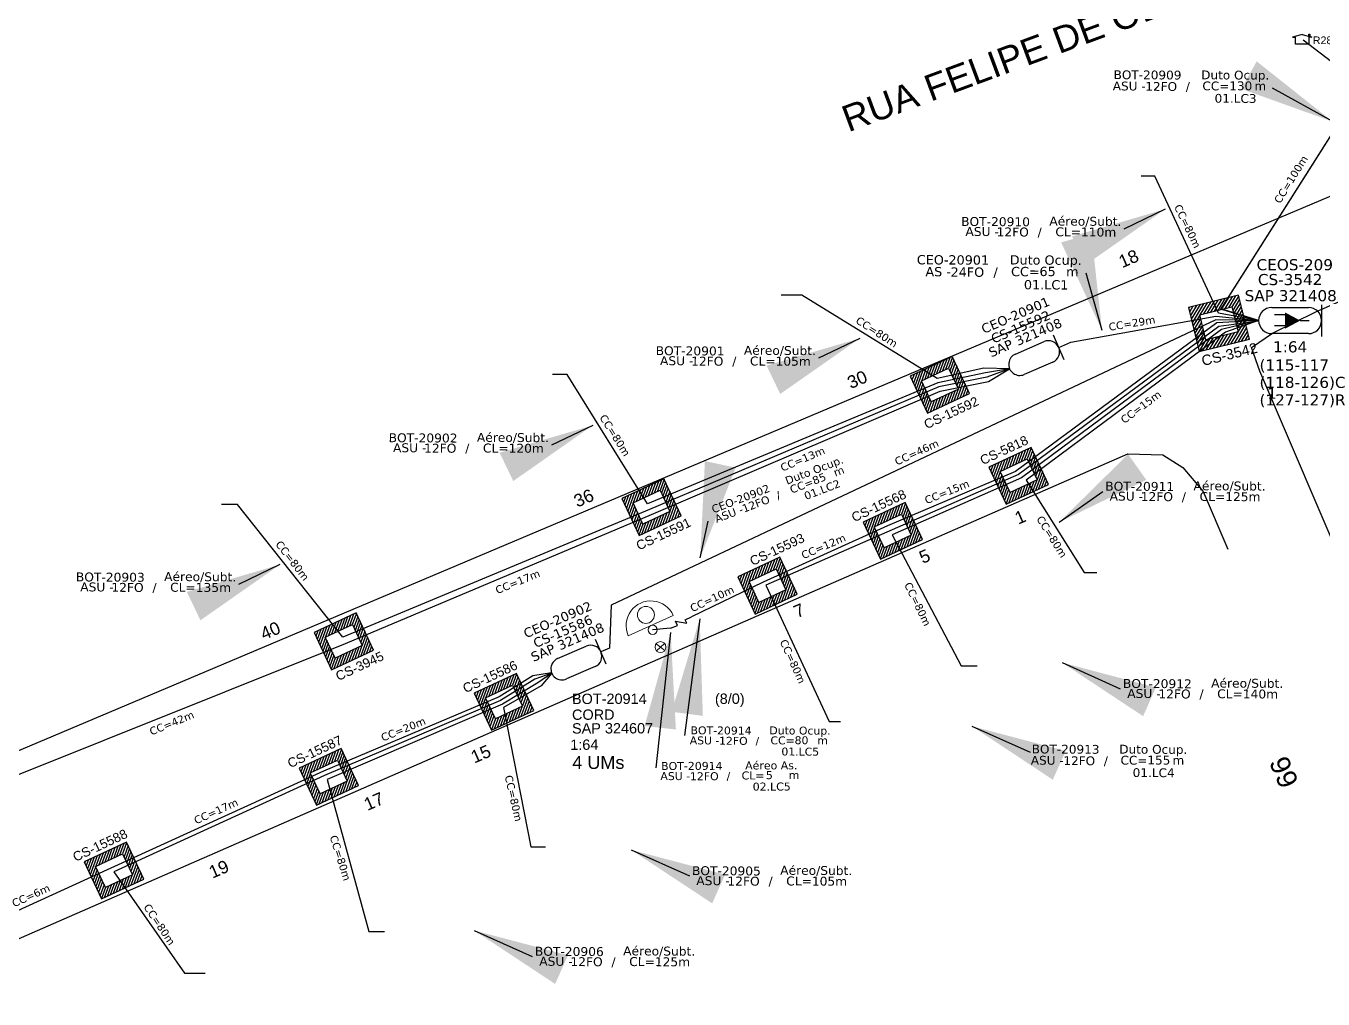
# Model space of a CAD drawing. Header units: metres. Extents: x -1286 to 434, y -500 to 94.
# Drawn here: x -953.7 to -615, y -360.1 to -105.9 of the extents above; entities that cross this region are included whole.
import ezdxf
from ezdxf.enums import TextEntityAlignment as Align

# ---------------------------------------------------------------- set-up
doc = ezdxf.new("R2010")
doc.units = ezdxf.units.M
doc.linetypes.add('PHANTOM2', pattern=[1.25, 0.625, -0.125, 0.125, -0.125, 0.125, -0.125])
for name, color, linetype in [('10.1-Caixas Subterrâneas', 5, 'Continuous'), ('20.4-CEOS', 1, 'Continuous'), ('20.5-CEO', 1, 'Continuous'), ('CAP a instalar', 1, 'Continuous'), ('label_cabos', 7, 'Continuous'), ('Legenda', 1, 'Continuous'), ('MUB', 252, 'Continuous'), ('Segmento de Logradouro Texto', 12, 'Continuous'), ('surveys', 7, 'Continuous'), ('surveys legendas', 7, 'Continuous')]:
    doc.layers.add(name, color=color, linetype=linetype)
for name, color, linetype, lineweight in [('10.4-Postes', 1, 'Continuous', 0), ("20.0-LEGENDA DOS CDO'S", 1, 'Continuous', 0), ('20.2-CDO_POSTE', 1, 'Continuous', 5)]:
    doc.layers.add(name, color=color, linetype=linetype, lineweight=lineweight)
doc.layers.add('Comprimeto de lance', color=7, linetype='Continuous', true_color=0xf7f7f7)
doc.layers.add('DROP DE CLIENTE', color=140, linetype='Continuous', plot=False)
doc.layers.add('EXTRA', color=50, linetype='Continuous', plot=False)
doc.styles.add('ARIAL', font='arial.ttf')
doc.styles.add('DIGICADE', font='arial.ttf')
doc.styles.add('siredit', font='verdana.ttf')
doc.linetypes.add('FENCELINE1', pattern='A,0.25,-0.1,[133,ltypeshp.shx,S=0.1,R=0,X=-0.1,Y=0],-0.1,1', length=1.45)
doc.dimstyles.new('CC', dxfattribs={"dimtxt": 0.8, "dimasz": 2, "dimexe": 0.18, "dimexo": 0.0625, "dimgap": 0.09, "dimtad": 0, "dimdec": 0, "dimrnd": 1, "dimzin": 0, "dimdsep": 46, "dimtxsty": 'siredit', "dimblk": 'NONE', "dimcen": 0, "dimse1": 1, "dimse2": 1, "dimsd1": 1, "dimsd2": 1, "dimclrt": 7, "dimadec": 0, "dimazin": 0, "dimtfac": 1, "dimtdec": 0, "dimtofl": 0, "dimtmove": 0, "dimatfit": 3, "dimfxl": 0, "dimtolj": 1, "dimtzin": 0, "dimarcsym": 0})

# ---------------------------------------------------------------- blocks, each defined once
blk = doc.blocks.new('*U43')
at = {"layer": '20.4-CEOS', "color": 7, "style": 'siredit'}
for tag, p in [('FIBRAS_SPLITTER', (0, 0)), ('FIBRAS_TOP_C', (0, -4.13)), ('RESERVA_FINAIS', (0, -5.46))]:
    blk.add_attdef(tag, p, '', height=1.01, dxfattribs=at)
for tag, p, flags in [('ID_ATIVIDADE', (0, -6.77), 3), ('FATOR', (0, -8.09), 1), ('QTDE', (0, -9.4), 1), ('FID', (0, -10.71), 1)]:
    blk.add_attdef(tag, p, '', height=1.01, dxfattribs=dict(at, flags=flags))
blk = doc.blocks.new('*X8')
at = {"color": 0, "linetype": 'Continuous'}
for p, q in [((-1.25, 0.34099), (-0.49099, 1.1)), ((-1.25, 0.517767), (-0.667767, 1.1)), ((-1.25, 0.694544), (-0.844544, 1.1)), ((-1.25, 0.87132), (-1.02132, 1.1)), ((-1.25, 1.048097), (-1.198097, 1.1)), ((-0.789214, 0.625), (-0.314214, 1.1)), ((-0.612437, 0.625), (-0.137437, 1.1)), ((-0.43566, 0.625), (0.03934, 1.1)), ((-0.258883, 0.625), (0.216117, 1.1)), ((-0.082107, 0.625), (0.392893, 1.1)), ((0.09467, 0.625), (0.56967, 1.1)), ((0.271447, 0.625), (0.746447, 1.1)), ((0.448223, 0.625), (0.923223, 1.1)), ((0.625, 0.625), (1.1, 1.1)), ((0.801777, 0.625), (1.25, 1.073223)), ((0.8035, 0.449947), (1.25, 0.896447)), ((0.8035, 0.27317), (1.25, 0.71967)), ((-1.25, 0.164214), (-0.8035, 0.610714)), ((-1.25, -0.012563), (-0.8035, 0.433937)), ((-1.25, -0.18934), (-0.8035, 0.25716)), ((-1.25, -0.366117), (-0.8035, 0.080383)), ((0.8035, 0.096393), (1.25, 0.542893)), ((0.8035, -0.080383), (1.25, 0.366117)), ((0.8035, -0.25716), (1.25, 0.18934)), ((0.8035, -0.433937), (1.25, 0.012563)), ((-1.25, -0.542893), (-0.8035, -0.096393)), ((-1.25, -0.71967), (-0.8035, -0.27317)), ((-1.25, -0.896447), (-0.8035, -0.449947)), ((-1.25, -1.073223), (-0.801777, -0.625)), ((-1.1, -1.1), (-0.625, -0.625)), ((-0.923223, -1.1), (-0.448223, -0.625)), ((-0.746447, -1.1), (-0.271447, -0.625)), ((-0.56967, -1.1), (-0.09467, -0.625)), ((-0.392893, -1.1), (0.082107, -0.625)), ((-0.216117, -1.1), (0.258883, -0.625)), ((-0.03934, -1.1), (0.43566, -0.625)), ((0.137437, -1.1), (0.612437, -0.625)), ((0.314214, -1.1), (0.789214, -0.625)), ((0.49099, -1.1), (1.25, -0.34099)), ((0.667767, -1.1), (1.25, -0.517767)), ((0.8035, -0.610714), (1.25, -0.164214)), ((0.844544, -1.1), (1.25, -0.694544)), ((1.02132, -1.1), (1.25, -0.87132)), ((1.198097, -1.1), (1.25, -1.048097))]:
    blk.add_line(p, q, dxfattribs=at)
blk = doc.blocks.new('MANHOLE_MQ')
at = {"color": 0, "linetype": 'Continuous'}
for p, q in [((0.00000623, 0.00000569), (-0.00000627, 0.00000569)), ((-0.00000627, 0.00000569), (-0.00000627, -0.00000531)), ((-0.00000404, 0.00000331), (0.00000399, 0.00000331)), ((-0.00000404, -0.00000294), (-0.00000404, 0.00000331)), ((0.00000399, 0.00000331), (0.00000399, -0.00000294)), ((0.00000623, -0.00000531), (0.00000623, 0.00000569)), ((0.00000399, -0.00000294), (-0.00000404, -0.00000294)), ((0.00000399, -0.00000294), (0.00000399, -0.00000294)), ((-0.00000627, -0.00000531), (0.00000623, -0.00000531))]:
    blk.add_line(p, q, dxfattribs=at)
at = {"color": 0, "linetype": 'Continuous', "xscale": 5e-06, "yscale": 5e-06, "zscale": 1e-05}
blk.add_blockref('*X8', (-0.00000002, 0.00000019), dxfattribs=at)
blk = doc.blocks.new('POLE_POLE')
at = {"layer": '10.4-Postes', "color": 1, "linetype": 'PHANTOM2'}
for points in [[(-0.0000079, 0.0000038), (0.0000075, -0.0000086)], [(0.000007, 0.0000043), (-0.0000074, -0.0000091)]]:
    blk.add_lwpolyline(points, dxfattribs=at)
at = {"layer": '10.4-Postes', "color": 1}
blk.add_circle((-0.0000002, -0.0000024), 0.00000987, dxfattribs=at)
blk = doc.blocks.new('*U38')
at = {"color": 0}
blk.add_line((2.14, -0.58), (-2.1, -0.68), dxfattribs=at)
for centre, radius in [((0, 0.38), 0.733), ((0.03, -1.03), 0.393)]:
    blk.add_circle(centre, radius, dxfattribs=at)
blk.add_arc((0.02, -0.63), 2.12, 1.3782, 181.3782, dxfattribs=at)
blk = doc.blocks.new('Inst CDOE-8 CAIXA DIST OPT CDOE 48F_8D C_SPL OPTAP')
at = {"layer": "20.0-LEGENDA DOS CDO'S", "color": 0}
for tag, p, style, flags in [('ID_ATIVIDADE', (0.12, 6.47), 'ARIAL', 3), ('FATOR', (7.92, 6.47), 'ARIAL', 1), ('QTDE', (0.23, -0.97), 'DIGICADE', 3)]:
    blk.add_attdef(tag, p, '', height=0.8, rotation=0.118, dxfattribs=dict(at, style=style, flags=flags))
at = {"layer": "20.0-LEGENDA DOS CDO'S", "color": 0, "style": 'ARIAL'}
for tag, p, height in [('FID', (0.12, 5.25), 0.8), ('FIBRAS_UTILIZADAS', (2.38, 5.26), 0.8), ('CORDOALHA', (0.12, 4.02), 0.8), ('SAP', (0.12, 2.96), 0.8), ('1:XX', (-0.01, 1.7), 0.8), ('UMS', (0.14, 0.22), 1)]:
    blk.add_attdef(tag, p, '', height=height, rotation=0.118, dxfattribs=at)
blk = doc.blocks.new('LEGENDA DOS CABOS')
at = {"layer": 'EXTRA', "color": 0, "style": 'siredit'}
for tag, p in [('ID', (4.6, 0.97)), ('XX', (9.03, 0.97))]:
    blk.add_attdef(tag, text='', height=0.48, rotation=359.69, dxfattribs=at).set_placement(p, align=Align.MIDDLE_CENTER)
at = {"layer": 'Legenda', "color": 0, "style": 'siredit'}
for tag, p in [('TIPO_CABO', (1.31, 0)), ('CABO', (4.69, -0.05)), ('/', (6.81, -0.05)), ('METROS', (10.03, -0.05))]:
    blk.add_attdef(tag, text='', height=0.8, rotation=359.69, dxfattribs=at).set_placement(p, align=Align.MIDDLE_CENTER)
blk = doc.blocks.new('_None')
blk = doc.blocks.new('Inst CB DT OCUP CFOA-SM-ASU-120-S-12')
at = {"layer": 'label_cabos', "color": 0, "style": 'siredit'}
for tag, flags, p in [('ID_ATIVIDADE', 3, (1.31, 2.67)), ('FATOR', 1, (11.56, 2.55))]:
    blk.add_attdef(tag, text='', height=1, rotation=359.69, dxfattribs=dict(at, flags=flags)).set_placement(p, align=Align.MIDDLE_CENTER)
for tag, p in [('DESTINO_CABO', (3.13, 1.26)), ('TIPO_CABO', (13.11, 1.24)), ('TIPO_CABO', (1.26, 0)), ('CABO', (4.69, -0.05)), ('/', (7.71, -0.05)), ('LANCE', (10.91, 0)), ('UND', (15.96, 0)), ('FID', (13.15, -1.41))]:
    blk.add_attdef(tag, text='', height=1, rotation=359.69, dxfattribs=at).set_placement(p, align=Align.MIDDLE_CENTER)
blk.add_attdef('QTDE', (12.43, -0.47), '', height=1, rotation=359.69, dxfattribs=at)
blk = doc.blocks.new('Inst CB DT OCUP CFOA-SM-AS-80-TS-24')
at = {"layer": 'label_cabos', "color": 0, "style": 'siredit'}
for tag, flags, p in [('ID_ATIVIDADE', 3, (1.31, 2.67)), ('FATOR', 1, (11.56, 2.55))]:
    blk.add_attdef(tag, text='', height=1, rotation=359.69, dxfattribs=dict(at, flags=flags)).set_placement(p, align=Align.MIDDLE_CENTER)
for tag, p in [('DESTINO_CABO', (3.13, 1.26)), ('TIPO_CABO', (13.11, 1.24)), ('TIPO_CABO', (1.76, 0)), ('CABO', (4.69, -0.05)), ('/', (7.71, -0.05)), ('LANCE', (10.91, 0)), ('UND', (15.96, 0)), ('FID', (13.15, -1.41))]:
    blk.add_attdef(tag, text='', height=1, rotation=359.69, dxfattribs=at).set_placement(p, align=Align.MIDDLE_CENTER)
blk.add_attdef('QTDE', (12.43, -0.47), '', height=1, rotation=359.69, dxfattribs=at)
blk = doc.blocks.new('Inst CB AS CFOA-SM-ASU-120-S-12')
at = {"layer": 'label_cabos', "color": 0, "style": 'siredit'}
for tag, flags, p in [('ID_ATIVIDADE', 3, (1.31, 2.67)), ('FATOR', 1, (11.56, 2.55))]:
    blk.add_attdef(tag, text='', height=1, rotation=359.69, dxfattribs=dict(at, flags=flags)).set_placement(p, align=Align.MIDDLE_CENTER)
for tag, p in [('DESTINO_CABO', (3.13, 1.26)), ('TIPO_CABO', (13.11, 1.24)), ('TIPO_CABO', (1.26, 0)), ('CABO', (4.69, -0.05)), ('/', (7.71, -0.05)), ('LANCE', (10.81, 0)), ('UND', (15.96, 0)), ('FID', (13.15, -1.41))]:
    blk.add_attdef(tag, text='', height=1, rotation=359.69, dxfattribs=at).set_placement(p, align=Align.MIDDLE_CENTER)
blk.add_attdef('QTDE', (12.43, -0.47), '', height=1, rotation=359.69, dxfattribs=at)

msp = doc.modelspace()

# ---------------------------------------------------------------- linework, layer by layer
at = {"layer": '20.4-CEOS', "color": 5}
for p, q in [((-628.37, -179.44), (-618.78, -179.44)), ((-618.78, -186.28), (-628.37, -186.28))]:
    msp.add_line(p, q, dxfattribs=at)
for points in [[(-615.36, -178.74), (-615.36, -186.98)], [(-624.71, -181.37), (-627.62, -181.37)], [(-620.93, -182.86), (-618.62, -182.86)], [(-624.71, -184.22), (-627.62, -184.22)]]:
    msp.add_lwpolyline(points, dxfattribs=at)
msp.add_lwpolyline([(-620.93, -182.86, 0, 4.22, 0), (-624.88, -182.86, 4.22, 4.22, 0)], format="xyseb", dxfattribs=at)
for centre, start, end in [((-628.37, -182.86), 90, 270), ((-618.78, -182.86), 270, 90)]:
    msp.add_arc(centre, 3.42, start, end, dxfattribs=at)
at = {"layer": '20.5-CEO', "color": 7}
for p, q in [((-695.31, -191.61), (-687.82, -188.37)), ((-685.51, -193.71), (-693, -196.95)), ((-814.83, -271.13), (-807.35, -267.89)), ((-805.04, -273.23), (-812.53, -276.47))]:
    msp.add_line(p, q, dxfattribs=at)
for points in [[(-682.61, -193.11), (-685.39, -186.67)], [(-802.13, -272.62), (-804.92, -266.19)]]:
    msp.add_lwpolyline(points, dxfattribs=at)
for centre, start, end in [((-686.67, -191.04), 293.3994, 113.3994), ((-694.15, -194.28), 113.3994, 293.3994), ((-806.2, -270.56), 293.3994, 113.3994), ((-813.68, -273.8), 113.3994, 293.3994)]:
    msp.add_arc(centre, 2.91, start, end, dxfattribs=at)
at = {"layer": 'CAP a instalar', "linetype": 'FENCELINE1', "ltscale": 5, "const_width": 0.4}
msp.add_lwpolyline([(-631.79, -182.86), (-641.64, -179.82), (-606.98, -125.12), (-603.35, -125.12)], dxfattribs=at)
at = {"layer": 'CAP a instalar', "color": 7, "linetype": 'FENCELINE1', "ltscale": 5}
for points in [[(-631.79, -182.86), (-642.31, -180.91), (-658.88, -145.18), (-662.44, -145.19)], [(-696.82, -195.44), (-703.52, -195.32), (-715.74, -197.97), (-751.1, -176.24), (-756.48, -176.24)], [(-631.79, -182.86), (-642.93, -182.63), (-800.89, -257.17), (-801.3, -268.44), (-803.53, -269.4)], [(-631.79, -182.86), (-642.68, -183.45), (-695.31, -222.28), (-728.68, -236.47), (-761.15, -251.17), (-779.86, -260.22)], [(-631.79, -182.86), (-641.51, -185.2), (-693.72, -223.97), (-727.51, -238.85), (-709.5, -273.03), (-705.27, -273.03)], [(-631.79, -182.86), (-640.47, -185.89), (-692.48, -224.5), (-677.37, -248.68), (-674.05, -248.68)], [(-684, -189.89), (-680.79, -188.5), (-643.01, -181.69), (-631.79, -182.86)], [(-631.78, -183.01), (-642.17, -184.42), (-694.54, -223.1), (-760.48, -251.99), (-743.96, -287.54), (-740.94, -287.54)], [(-999.64, -268.7), (-994.71, -268.7), (-964.79, -305.05), (-870.25, -267.19), (-790.31, -233.47), (-714.92, -201.28), (-702.34, -198.78), (-696.82, -195.44)], [(-696.82, -195.44), (-702.79, -197.6), (-715.32, -200.2), (-790.81, -232.17), (-870.93, -265.56), (-898.45, -230.87), (-902.6, -230.87)], [(-696.82, -195.44), (-703.11, -196.47), (-715.57, -199.09), (-791.4, -230.74), (-812.35, -196.91), (-816.17, -196.91)], [(-785.32, -263.2), (-783.55, -262.47), (-784.08, -261.35), (-781.07, -261.9), (-781.5, -261.03), (-779.86, -260.22)], [(-785.32, -263.2), (-790.02, -263.62)], [(-816.41, -274.89), (-821.27, -275.61), (-830.05, -281.16), (-875.98, -300.58), (-931.52, -325.89), (-972.17, -344.4), (-963.74, -375.73), (-958.87, -375.73)], [(-816.35, -274.95), (-820.78, -276.53), (-829.71, -282.13), (-875.69, -301.68), (-930.74, -326.87), (-912.23, -353.32), (-906.82, -353.32)], [(-816.35, -274.95), (-819.97, -277.43), (-829.24, -283.02), (-875.04, -302.71), (-864.1, -342.41), (-859.99, -342.41)], [(-816.35, -274.95), (-819.09, -278.27), (-828.99, -283.91), (-821.81, -320.27), (-817.96, -320.27)]]:
    msp.add_lwpolyline(points, dxfattribs=at)
at = {"layer": 'DROP DE CLIENTE'}
msp.add_lwpolyline([(-620.19, -109.56), (-599.77, -125.11)], dxfattribs=at)
at = {"layer": 'MUB', "color": 4}
for points in [[(-1003.53, -423.48), (-1043.35, -332.26), (-544.13, -121.25)], [(-554.96, -299.11), (-557.91, -304.53), (-560.83, -309.55), (-563.89, -311.82), (-567.39, -312.88), (-572.51, -312.81), (-575.81, -311.37), (-580.52, -309.89), (-584.5, -305.94), (-631.5, -196.11), (-633.7, -189.86), (-628.17, -186.18), (-616.86, -180.58), (-581.55, -165.09)], [(-966.59, -413.03), (-988.95, -362.65), (-986.79, -358.76), (-982.6, -356.12), (-665.97, -217.63), (-656.81, -217.92), (-651.58, -221.22), (-646.29, -227.53), (-639.88, -242.53)]]:
    msp.add_lwpolyline(points, dxfattribs=at)
at = {"layer": 'surveys'}
for p, q in [((-620.4, -108.13), (-622.92, -108.86)), ((-620.4, -108.13), (-617.89, -108.86)), ((-618.72, -108.02), (-618.45, -108.02)), ((-618.72, -108.61), (-618.72, -108.02)), ((-618.45, -108.02), (-618.45, -108.69)), ((-622.92, -108.86), (-622.13, -108.86)), ((-622.13, -110.66), (-622.13, -108.87)), ((-618.68, -110.66), (-622.13, -110.66)), ((-617.89, -108.86), (-618.68, -108.86)), ((-618.68, -108.86), (-618.68, -110.66))]:
    msp.add_line(p, q, dxfattribs=at)

# ---------------------------------------------------------------- block references
at = {"layer": '10.1-Caixas Subterrâneas', "color": 30}
for p, xscale, yscale, zscale, rotation in [((-642.25, -183.4), 1079123.825035966, 1079123.825035967, 1079123.825035967, 193.7472416184265), ((-715.11, -199.51), 971211.4425323695, 971211.4425323695, 971211.4425323695, 205.0462007797069), ((-694.55, -223.22), 971211.4425323695, 971211.4425323695, 971211.4425323695, 205.0462007797069), ((-790.41, -231.44), 971211.4425323695, 971211.4425323695, 971211.4425323695, 205.0462007797069), ((-727.42, -237.65), 971211.4425323695, 971211.4425323695, 971211.4425323695, 205.0462007797069), ((-760.12, -251.93), 971211.4425323695, 971211.4425323695, 971211.4425323695, 205.0462007797069), ((-870.77, -266.47), 971211.4425323695, 971211.4425323695, 971211.4425323695, 205.0462007797069), ((-828.93, -282.31), 971211.4425323695, 971211.4425323695, 971211.4425323695, 205.0462007797069), ((-874.68, -301.89), 971211.4425323695, 971211.4425323695, 971211.4425323695, 205.0462007797069), ((-930.75, -326.35), 971211.4425323695, 971211.4425323695, 971211.4425323695, 205.0462007797069)]:
    msp.add_blockref('MANHOLE_MQ', p, dxfattribs=dict(at, xscale=xscale, yscale=yscale, zscale=zscale, rotation=rotation))
at = {"layer": '10.4-Postes', "color": 1, "xscale": 145115.2181642328, "yscale": 145115.2181642328, "zscale": 145115.2181642328}
msp.add_blockref('POLE_POLE', (-787.94, -267.8), dxfattribs=at)
at = {"layer": "20.0-LEGENDA DOS CDO'S", "color": 7, "lineweight": 0}
ref = msp.add_blockref('Inst CDOE-8 CAIXA DIST OPT CDOE 48F_8D C_SPL OPTAP', (-811.49, -300.72), dxfattribs=dict(at, xscale=3.374502260916515, yscale=3.374502260916515, zscale=3.374502260916515))
ref.add_attrib('FID', 'BOT-20914', (-811.08, -283.01), dxfattribs={"color": 0, "height": 2.7, "rotation": 0.118, "style": 'ARIAL'})
ref.add_attrib('CORDOALHA', 'CORD', (-811.07, -287.14), dxfattribs={"color": 0, "height": 2.7, "rotation": 0.118, "style": 'ARIAL'})
ref.add_attrib('SAP', 'SAP 324607', (-811.07, -290.72), dxfattribs={"color": 0, "height": 2.7, "rotation": 0.118, "style": 'ARIAL'})
ref.add_attrib('1:XX', '1:64', (-811.53, -294.98), dxfattribs={"color": 0, "height": 2.7, "rotation": 0.118, "style": 'ARIAL'})
ref.add_attrib('UMS', '4 UMs', (-811.01, -299.98), dxfattribs={"color": 0, "height": 3.375, "rotation": 0.118, "style": 'ARIAL'})
ref.add_attrib('FIBRAS_UTILIZADAS', '(8/0)', dxfattribs={"color": 0, "height": 2.7, "rotation": 0.118, "style": 'ARIAL'}).set_placement((-766, -282.96), align=Align.RIGHT)
at = {"layer": '20.2-CDO_POSTE', "color": 7, "xscale": -3.037052034824863, "yscale": 3.037052034824864, "zscale": 3.037052034824864, "rotation": 25.5650196960795}
msp.add_blockref('*U38', (-791.28, -260.77), dxfattribs=at)
at = {"layer": '20.4-CEOS', "color": 0, "lineweight": 0}
ref = msp.add_blockref('*U43', (-631.57, -195.91), dxfattribs=dict(at, xscale=2.868326921779038, yscale=2.868326921779038, zscale=2.868326921779038))
ref.add_attrib('FIBRAS_SPLITTER', '(115-117)S"1:8"', (-631.57, -195.91), dxfattribs={"color": 7, "height": 2.8961, "style": 'siredit'})
ref.add_attrib('FIBRAS_TOP_C', '(118-126)C', (-631.57, -200.45), dxfattribs={"color": 7, "height": 2.896, "style": 'siredit'})
ref.add_attrib('RESERVA_FINAIS', '(127-127)R', (-631.57, -205.03), dxfattribs={"color": 7, "height": 2.896, "style": 'siredit'})
at = {"layer": 'label_cabos', "color": 0, "lineweight": 0}
ref = msp.add_blockref('Inst CB DT OCUP CFOA-SM-ASU-120-S-12', (-667.99, -121.6), dxfattribs=dict(at, xscale=2.29466153742323, yscale=2.29466153742323, zscale=2.29466153742323))
ref.add_attrib('DESTINO_CABO', 'BOT-20909', dxfattribs={"color": 0, "height": 2.295, "rotation": 359.69, "style": 'siredit'}).set_placement((-660.81, -118.7), align=Align.MIDDLE_CENTER)
ref.add_attrib('CABO', '12FO', dxfattribs={"color": 0, "height": 2.295, "rotation": 359.69, "style": 'siredit'}).set_placement((-657.24, -121.72), align=Align.MIDDLE_CENTER)
ref.add_attrib('TIPO_CABO', 'Duto Ocup.', dxfattribs={"color": 0, "height": 2.295, "rotation": 359.69, "style": 'siredit'}).set_placement((-637.91, -118.74), align=Align.MIDDLE_CENTER)
ref.add_attrib('/', '/', dxfattribs={"color": 0, "height": 2.29, "rotation": 359.69, "style": 'siredit'}).set_placement((-650.29, -121.72), align=Align.MIDDLE_CENTER)
ref.add_attrib('TIPO_CABO', 'ASU - ', dxfattribs={"color": 0, "height": 2.295, "rotation": 359.69, "style": 'siredit'}).set_placement((-665.09, -121.61), align=Align.MIDDLE_CENTER)
ref.add_attrib('FID', '01.LC3', dxfattribs={"color": 0, "height": 2.295, "rotation": 359.69, "style": 'siredit'}).set_placement((-637.82, -124.84), align=Align.MIDDLE_CENTER)
ref.add_attrib('LANCE', 'CC=', dxfattribs={"color": 0, "height": 2.295, "rotation": 359.69, "style": 'siredit'}).set_placement((-642.96, -121.59), align=Align.MIDDLE_CENTER)
ref.add_attrib('QTDE', '130', (-639.47, -122.69), dxfattribs={"color": 0, "height": 2.295, "rotation": 359.69, "style": 'siredit'})
ref.add_attrib('UND', 'm', dxfattribs={"color": 0, "height": 2.29, "rotation": 359.69, "style": 'siredit'}).set_placement((-631.36, -121.59), align=Align.MIDDLE_CENTER)
ref = msp.add_blockref('LEGENDA DOS CABOS', (-710.37, -160.82), dxfattribs=dict(at, xscale=2.329798542215023, yscale=2.329798542215023, zscale=2.329798542215023))
ref.add_attrib('ID', 'BOT-20910', dxfattribs={"color": 0, "height": 2.33, "rotation": 359.69, "style": 'siredit'}).set_placement((-700.49, -157.02), align=Align.MIDDLE_CENTER)
ref.add_attrib('CABO', '12FO', dxfattribs={"color": 0, "height": 2.33, "rotation": 359.69, "style": 'siredit'}).set_placement((-696.01, -159.72), align=Align.MIDDLE_CENTER)
ref.add_attrib('METROS', 'CL=110m', dxfattribs={"color": 0, "height": 2.33, "rotation": 359.69, "style": 'siredit'}).set_placement((-676.92, -159.72), align=Align.MIDDLE_CENTER)
ref.add_attrib('XX', 'Aéreo/Subt.', dxfattribs={"color": 0, "height": 2.3298, "rotation": 359.69, "style": 'siredit'}).set_placement((-677.04, -156.92), align=Align.MIDDLE_CENTER)
ref.add_attrib('/', '/', dxfattribs={"color": 0, "height": 2.33, "rotation": 359.69, "style": 'siredit'}).set_placement((-688.96, -159.72), align=Align.MIDDLE_CENTER)
ref.add_attrib('TIPO_CABO', 'ASU -', dxfattribs={"color": 0, "height": 2.33, "rotation": 359.69, "style": 'siredit'}).set_placement((-703.99, -159.61), align=Align.MIDDLE_CENTER)
ref = msp.add_blockref('Inst CB DT OCUP CFOA-SM-AS-80-TS-24', (-719.22, -170.08), dxfattribs=dict(at, xscale=2.42964162785989, yscale=2.42964162785989, zscale=2.42964162785989))
ref.add_attrib('DESTINO_CABO', 'CEO-20901', dxfattribs={"color": 0, "height": 2.43, "rotation": 359.69, "style": 'siredit'}).set_placement((-711.61, -167.01), align=Align.MIDDLE_CENTER)
ref.add_attrib('CABO', '24FO', dxfattribs={"color": 0, "height": 2.43, "rotation": 359.69, "style": 'siredit'}).set_placement((-707.84, -170.2), align=Align.MIDDLE_CENTER)
ref.add_attrib('TIPO_CABO', 'Duto Ocup.', dxfattribs={"color": 0, "height": 2.43, "rotation": 359.69, "style": 'siredit'}).set_placement((-687.37, -167.05), align=Align.MIDDLE_CENTER)
ref.add_attrib('/', '/', dxfattribs={"color": 0, "height": 2.43, "rotation": 359.69, "style": 'siredit'}).set_placement((-700.48, -170.2), align=Align.MIDDLE_CENTER)
ref.add_attrib('TIPO_CABO', 'AS - ', dxfattribs={"color": 0, "height": 2.43, "rotation": 359.69, "style": 'siredit'}).set_placement((-714.94, -170.09), align=Align.MIDDLE_CENTER)
ref.add_attrib('FID', '01.LC1', dxfattribs={"color": 0, "height": 2.43, "rotation": 359.69, "style": 'siredit'}).set_placement((-687.28, -173.51), align=Align.MIDDLE_CENTER)
ref.add_attrib('LANCE', 'CC=', dxfattribs={"color": 0, "height": 2.43, "rotation": 359.69, "style": 'siredit'}).set_placement((-692.72, -170.07), align=Align.MIDDLE_CENTER)
ref.add_attrib('QTDE', '65', (-689.02, -171.23), dxfattribs={"color": 0, "height": 2.43, "rotation": 359.69, "style": 'siredit'})
ref.add_attrib('UND', 'm', dxfattribs={"color": 0, "height": 2.43, "rotation": 359.69, "style": 'siredit'}).set_placement((-680.43, -170.07), align=Align.MIDDLE_CENTER)
ref = msp.add_blockref('LEGENDA DOS CABOS', (-790.12, -194.57), dxfattribs=dict(at, xscale=2.329798542215023, yscale=2.329798542215023, zscale=2.329798542215023))
ref.add_attrib('ID', 'BOT-20901', dxfattribs={"color": 0, "height": 2.33, "rotation": 359.69, "style": 'siredit'}).set_placement((-780.24, -190.77), align=Align.MIDDLE_CENTER)
ref.add_attrib('CABO', '12FO', dxfattribs={"color": 0, "height": 2.33, "rotation": 359.69, "style": 'siredit'}).set_placement((-775.76, -193.46), align=Align.MIDDLE_CENTER)
ref.add_attrib('METROS', 'CL=105m', dxfattribs={"color": 0, "height": 2.33, "rotation": 359.69, "style": 'siredit'}).set_placement((-756.67, -193.46), align=Align.MIDDLE_CENTER)
ref.add_attrib('XX', 'Aéreo/Subt.', dxfattribs={"color": 0, "height": 2.3298, "rotation": 359.69, "style": 'siredit'}).set_placement((-756.79, -190.67), align=Align.MIDDLE_CENTER)
ref.add_attrib('/', '/', dxfattribs={"color": 0, "height": 2.33, "rotation": 359.69, "style": 'siredit'}).set_placement((-768.7, -193.46), align=Align.MIDDLE_CENTER)
ref.add_attrib('TIPO_CABO', 'ASU -', dxfattribs={"color": 0, "height": 2.33, "rotation": 359.69, "style": 'siredit'}).set_placement((-783.74, -193.35), align=Align.MIDDLE_CENTER)
ref = msp.add_blockref('LEGENDA DOS CABOS', (-859.84, -217.29), dxfattribs=dict(at, xscale=2.329798542215023, yscale=2.329798542215023, zscale=2.329798542215023))
ref.add_attrib('ID', 'BOT-20902', dxfattribs={"color": 0, "height": 2.33, "rotation": 359.69, "style": 'siredit'}).set_placement((-849.96, -213.5), align=Align.MIDDLE_CENTER)
ref.add_attrib('CABO', '12FO', dxfattribs={"color": 0, "height": 2.33, "rotation": 359.69, "style": 'siredit'}).set_placement((-845.48, -216.19), align=Align.MIDDLE_CENTER)
ref.add_attrib('METROS', 'CL=120m', dxfattribs={"color": 0, "height": 2.33, "rotation": 359.69, "style": 'siredit'}).set_placement((-826.38, -216.19), align=Align.MIDDLE_CENTER)
ref.add_attrib('XX', 'Aéreo/Subt.', dxfattribs={"color": 0, "height": 2.3298, "rotation": 359.69, "style": 'siredit'}).set_placement((-826.5, -213.4), align=Align.MIDDLE_CENTER)
ref.add_attrib('/', '/', dxfattribs={"color": 0, "height": 2.33, "rotation": 359.69, "style": 'siredit'}).set_placement((-838.42, -216.19), align=Align.MIDDLE_CENTER)
ref.add_attrib('TIPO_CABO', 'ASU -', dxfattribs={"color": 0, "height": 2.33, "rotation": 359.69, "style": 'siredit'}).set_placement((-853.45, -216.08), align=Align.MIDDLE_CENTER)
ref = msp.add_blockref('Inst CB DT OCUP CFOA-SM-ASU-120-S-12', (-772.12, -234.17), dxfattribs=dict(at, xscale=2.065195383680907, yscale=2.065195383680907, zscale=2.065195383680907, rotation=21.32946151527813))
ref.add_attrib('DESTINO_CABO', 'CEO-20902', dxfattribs={"color": 0, "height": 2.065, "rotation": 21.0195, "style": 'siredit'}).set_placement((-767.05, -229.39), align=Align.MIDDLE_CENTER)
ref.add_attrib('CABO', '12FO', dxfattribs={"color": 0, "height": 2.065, "rotation": 21.0195, "style": 'siredit'}).set_placement((-763.07, -230.75), align=Align.MIDDLE_CENTER)
ref.add_attrib('TIPO_CABO', 'Duto Ocup.', dxfattribs={"color": 0, "height": 2.065, "rotation": 21.0195, "style": 'siredit'}).set_placement((-747.84, -221.93), align=Align.MIDDLE_CENTER)
ref.add_attrib('/', '/', dxfattribs={"color": 0, "height": 2.07, "rotation": 21.0195, "style": 'siredit'}).set_placement((-757.24, -228.48), align=Align.MIDDLE_CENTER)
ref.add_attrib('TIPO_CABO', 'ASU - ', dxfattribs={"color": 0, "height": 2.065, "rotation": 21.0195, "style": 'siredit'}).set_placement((-769.69, -233.23), align=Align.MIDDLE_CENTER)
ref.add_attrib('FID', '01.LC2', dxfattribs={"color": 0, "height": 2.065, "rotation": 21.0195, "style": 'siredit'}).set_placement((-745.77, -227.02), align=Align.MIDDLE_CENTER)
ref.add_attrib('LANCE', 'CC=', dxfattribs={"color": 0, "height": 2.065, "rotation": 21.0195, "style": 'siredit'}).set_placement((-751.14, -225.98), align=Align.MIDDLE_CENTER)
ref.add_attrib('QTDE', '85', (-747.86, -225.75), dxfattribs={"color": 0, "height": 2.065, "rotation": 21.0195, "style": 'siredit'})
ref.add_attrib('UND', 'm', dxfattribs={"color": 0, "height": 2.07, "rotation": 21.0195, "style": 'siredit'}).set_placement((-741.41, -222.18), align=Align.MIDDLE_CENTER)
ref = msp.add_blockref('LEGENDA DOS CABOS', (-672.73, -229.95), dxfattribs=dict(at, xscale=2.329798542215023, yscale=2.329798542215023, zscale=2.329798542215023))
ref.add_attrib('ID', 'BOT-20911', dxfattribs={"color": 0, "height": 2.33, "rotation": 359.69, "style": 'siredit'}).set_placement((-662.85, -226.15), align=Align.MIDDLE_CENTER)
ref.add_attrib('CABO', '12FO', dxfattribs={"color": 0, "height": 2.33, "rotation": 359.69, "style": 'siredit'}).set_placement((-658.37, -228.84), align=Align.MIDDLE_CENTER)
ref.add_attrib('METROS', 'CL=125m', dxfattribs={"color": 0, "height": 2.33, "rotation": 359.69, "style": 'siredit'}).set_placement((-639.27, -228.84), align=Align.MIDDLE_CENTER)
ref.add_attrib('XX', 'Aéreo/Subt.', dxfattribs={"color": 0, "height": 2.3298, "rotation": 359.69, "style": 'siredit'}).set_placement((-639.39, -226.05), align=Align.MIDDLE_CENTER)
ref.add_attrib('/', '/', dxfattribs={"color": 0, "height": 2.33, "rotation": 359.69, "style": 'siredit'}).set_placement((-651.31, -228.84), align=Align.MIDDLE_CENTER)
ref.add_attrib('TIPO_CABO', 'ASU -', dxfattribs={"color": 0, "height": 2.33, "rotation": 359.69, "style": 'siredit'}).set_placement((-666.34, -228.73), align=Align.MIDDLE_CENTER)
ref = msp.add_blockref('LEGENDA DOS CABOS', (-941.5, -253.66), dxfattribs=dict(at, xscale=2.329798542215023, yscale=2.329798542215023, zscale=2.329798542215023))
ref.add_attrib('ID', 'BOT-20903', dxfattribs={"color": 0, "height": 2.33, "rotation": 359.69, "style": 'siredit'}).set_placement((-931.62, -249.86), align=Align.MIDDLE_CENTER)
ref.add_attrib('CABO', '12FO', dxfattribs={"color": 0, "height": 2.33, "rotation": 359.69, "style": 'siredit'}).set_placement((-927.14, -252.55), align=Align.MIDDLE_CENTER)
ref.add_attrib('METROS', 'CL=135m', dxfattribs={"color": 0, "height": 2.33, "rotation": 359.69, "style": 'siredit'}).set_placement((-908.05, -252.55), align=Align.MIDDLE_CENTER)
ref.add_attrib('XX', 'Aéreo/Subt.', dxfattribs={"color": 0, "height": 2.3298, "rotation": 359.69, "style": 'siredit'}).set_placement((-908.16, -249.76), align=Align.MIDDLE_CENTER)
ref.add_attrib('/', '/', dxfattribs={"color": 0, "height": 2.33, "rotation": 359.69, "style": 'siredit'}).set_placement((-920.08, -252.55), align=Align.MIDDLE_CENTER)
ref.add_attrib('TIPO_CABO', 'ASU -', dxfattribs={"color": 0, "height": 2.33, "rotation": 359.69, "style": 'siredit'}).set_placement((-935.11, -252.44), align=Align.MIDDLE_CENTER)
ref = msp.add_blockref('LEGENDA DOS CABOS', (-668.12, -281.47), dxfattribs=dict(at, xscale=2.329798542215023, yscale=2.329798542215023, zscale=2.329798542215023))
ref.add_attrib('ID', 'BOT-20912', dxfattribs={"color": 0, "height": 2.33, "rotation": 359.69, "style": 'siredit'}).set_placement((-658.24, -277.68), align=Align.MIDDLE_CENTER)
ref.add_attrib('CABO', '12FO', dxfattribs={"color": 0, "height": 2.33, "rotation": 359.69, "style": 'siredit'}).set_placement((-653.76, -280.37), align=Align.MIDDLE_CENTER)
ref.add_attrib('METROS', 'CL=140m', dxfattribs={"color": 0, "height": 2.33, "rotation": 359.69, "style": 'siredit'}).set_placement((-634.67, -280.37), align=Align.MIDDLE_CENTER)
ref.add_attrib('XX', 'Aéreo/Subt.', dxfattribs={"color": 0, "height": 2.3298, "rotation": 359.69, "style": 'siredit'}).set_placement((-634.79, -277.58), align=Align.MIDDLE_CENTER)
ref.add_attrib('/', '/', dxfattribs={"color": 0, "height": 2.33, "rotation": 359.69, "style": 'siredit'}).set_placement((-646.71, -280.37), align=Align.MIDDLE_CENTER)
ref.add_attrib('TIPO_CABO', 'ASU -', dxfattribs={"color": 0, "height": 2.33, "rotation": 359.69, "style": 'siredit'}).set_placement((-661.74, -280.26), align=Align.MIDDLE_CENTER)
ref = msp.add_blockref('Inst CB DT OCUP CFOA-SM-ASU-120-S-12', (-778.62, -292.51), dxfattribs=dict(at, xscale=2.065195383680907, yscale=2.065195383680907, zscale=2.065195383680907))
ref.add_attrib('DESTINO_CABO', 'BOT-20914', dxfattribs={"color": 0, "height": 2.065, "rotation": 359.69, "style": 'siredit'}).set_placement((-772.16, -289.91), align=Align.MIDDLE_CENTER)
ref.add_attrib('CABO', '12FO', dxfattribs={"color": 0, "height": 2.065, "rotation": 359.69, "style": 'siredit'}).set_placement((-768.95, -292.62), align=Align.MIDDLE_CENTER)
ref.add_attrib('TIPO_CABO', 'Duto Ocup.', dxfattribs={"color": 0, "height": 2.065, "rotation": 359.69, "style": 'siredit'}).set_placement((-751.55, -289.94), align=Align.MIDDLE_CENTER)
ref.add_attrib('/', '/', dxfattribs={"color": 0, "height": 2.07, "rotation": 359.69, "style": 'siredit'}).set_placement((-762.69, -292.62), align=Align.MIDDLE_CENTER)
ref.add_attrib('TIPO_CABO', 'ASU - ', dxfattribs={"color": 0, "height": 2.065, "rotation": 359.69, "style": 'siredit'}).set_placement((-776.02, -292.52), align=Align.MIDDLE_CENTER)
ref.add_attrib('FID', '01.LC5', dxfattribs={"color": 0, "height": 2.065, "rotation": 359.69, "style": 'siredit'}).set_placement((-751.47, -295.43), align=Align.MIDDLE_CENTER)
ref.add_attrib('LANCE', 'CC=', dxfattribs={"color": 0, "height": 2.065, "rotation": 359.69, "style": 'siredit'}).set_placement((-756.09, -292.51), align=Align.MIDDLE_CENTER)
ref.add_attrib('QTDE', '80', (-752.96, -293.49), dxfattribs={"color": 0, "height": 2.065, "rotation": 359.69, "style": 'siredit'})
ref.add_attrib('UND', 'm', dxfattribs={"color": 0, "height": 2.07, "rotation": 359.69, "style": 'siredit'}).set_placement((-745.65, -292.51), align=Align.MIDDLE_CENTER)
ref = msp.add_blockref('Inst CB DT OCUP CFOA-SM-ASU-120-S-12', (-689.38, -297.7), dxfattribs=dict(at, xscale=2.29466153742323, yscale=2.29466153742323, zscale=2.29466153742323))
ref.add_attrib('DESTINO_CABO', 'BOT-20913', dxfattribs={"color": 0, "height": 2.295, "rotation": 359.69, "style": 'siredit'}).set_placement((-682.2, -294.8), align=Align.MIDDLE_CENTER)
ref.add_attrib('CABO', '12FO', dxfattribs={"color": 0, "height": 2.295, "rotation": 359.69, "style": 'siredit'}).set_placement((-678.63, -297.82), align=Align.MIDDLE_CENTER)
ref.add_attrib('TIPO_CABO', 'Duto Ocup.', dxfattribs={"color": 0, "height": 2.295, "rotation": 359.69, "style": 'siredit'}).set_placement((-659.3, -294.84), align=Align.MIDDLE_CENTER)
ref.add_attrib('/', '/', dxfattribs={"color": 0, "height": 2.29, "rotation": 359.69, "style": 'siredit'}).set_placement((-671.68, -297.82), align=Align.MIDDLE_CENTER)
ref.add_attrib('TIPO_CABO', 'ASU - ', dxfattribs={"color": 0, "height": 2.295, "rotation": 359.69, "style": 'siredit'}).set_placement((-686.49, -297.71), align=Align.MIDDLE_CENTER)
ref.add_attrib('FID', '01.LC4', dxfattribs={"color": 0, "height": 2.295, "rotation": 359.69, "style": 'siredit'}).set_placement((-659.21, -300.94), align=Align.MIDDLE_CENTER)
ref.add_attrib('LANCE', 'CC=', dxfattribs={"color": 0, "height": 2.295, "rotation": 359.69, "style": 'siredit'}).set_placement((-664.35, -297.69), align=Align.MIDDLE_CENTER)
ref.add_attrib('QTDE', '155', (-660.86, -298.79), dxfattribs={"color": 0, "height": 2.295, "rotation": 359.69, "style": 'siredit'})
ref.add_attrib('UND', 'm', dxfattribs={"color": 0, "height": 2.29, "rotation": 359.69, "style": 'siredit'}).set_placement((-652.75, -297.69), align=Align.MIDDLE_CENTER)
at = {"layer": 'label_cabos'}
ref = msp.add_blockref('Inst CB AS CFOA-SM-ASU-120-S-12', (-786.28, -301.85), dxfattribs=dict(at, xscale=2.078693392724572, yscale=2.078693392724572, zscale=2.078693392724572, rotation=0.4634636605450996))
ref.add_attrib('DESTINO_CABO', 'BOT-20914', dxfattribs={"color": 0, "height": 2.079, "rotation": 0.1535, "style": 'siredit'}).set_placement((-779.79, -299.17), align=Align.MIDDLE_CENTER)
ref.add_attrib('TIPO_CABO', 'Aéreo As.', dxfattribs={"color": 0, "height": 2.079, "rotation": 0.1535, "style": 'siredit'}).set_placement((-759.05, -299.04), align=Align.MIDDLE_CENTER)
ref.add_attrib('CABO', '12FO', dxfattribs={"color": 0, "height": 2.079, "rotation": 0.1535, "style": 'siredit'}).set_placement((-776.54, -301.87), align=Align.MIDDLE_CENTER)
ref.add_attrib('/', '/', dxfattribs={"color": 0, "height": 2.08, "rotation": 0.1535, "style": 'siredit'}).set_placement((-770.24, -301.82), align=Align.MIDDLE_CENTER)
ref.add_attrib('TIPO_CABO', 'ASU - ', dxfattribs={"color": 0, "height": 2.079, "rotation": 0.1535, "style": 'siredit'}).set_placement((-783.66, -301.83), align=Align.MIDDLE_CENTER)
ref.add_attrib('FID', '02.LC5', dxfattribs={"color": 0, "height": 2.079, "rotation": 0.1535, "style": 'siredit'}).set_placement((-758.93, -304.56), align=Align.MIDDLE_CENTER)
ref.add_attrib('LANCE', 'CL=', dxfattribs={"color": 0, "height": 2.079, "rotation": 0.1535, "style": 'siredit'}).set_placement((-763.81, -301.66), align=Align.MIDDLE_CENTER)
ref.add_attrib('QTDE', '5', (-760.44, -302.62), dxfattribs={"color": 0, "height": 2.08, "rotation": 0.1535, "style": 'siredit'})
ref.add_attrib('UND', 'm', dxfattribs={"color": 0, "height": 2.08, "rotation": 0.1535, "style": 'siredit'}).set_placement((-753.1, -301.57), align=Align.MIDDLE_CENTER)
at = {"layer": 'label_cabos', "color": 0, "lineweight": 0}
ref = msp.add_blockref('LEGENDA DOS CABOS', (-780.64, -330.37), dxfattribs=dict(at, xscale=2.329798542215023, yscale=2.329798542215023, zscale=2.329798542215023))
ref.add_attrib('ID', 'BOT-20905', dxfattribs={"color": 0, "height": 2.33, "rotation": 359.69, "style": 'siredit'}).set_placement((-770.76, -326.57), align=Align.MIDDLE_CENTER)
ref.add_attrib('CABO', '12FO', dxfattribs={"color": 0, "height": 2.33, "rotation": 359.69, "style": 'siredit'}).set_placement((-766.28, -329.26), align=Align.MIDDLE_CENTER)
ref.add_attrib('METROS', 'CL=105m', dxfattribs={"color": 0, "height": 2.33, "rotation": 359.69, "style": 'siredit'}).set_placement((-747.19, -329.26), align=Align.MIDDLE_CENTER)
ref.add_attrib('XX', 'Aéreo/Subt.', dxfattribs={"color": 0, "height": 2.3298, "rotation": 359.69, "style": 'siredit'}).set_placement((-747.31, -326.47), align=Align.MIDDLE_CENTER)
ref.add_attrib('/', '/', dxfattribs={"color": 0, "height": 2.33, "rotation": 359.69, "style": 'siredit'}).set_placement((-759.23, -329.26), align=Align.MIDDLE_CENTER)
ref.add_attrib('TIPO_CABO', 'ASU -', dxfattribs={"color": 0, "height": 2.33, "rotation": 359.69, "style": 'siredit'}).set_placement((-774.26, -329.15), align=Align.MIDDLE_CENTER)
ref = msp.add_blockref('LEGENDA DOS CABOS', (-821.64, -351.42), dxfattribs=dict(at, xscale=2.329798542215023, yscale=2.329798542215023, zscale=2.329798542215023))
ref.add_attrib('ID', 'BOT-20906', dxfattribs={"color": 0, "height": 2.33, "rotation": 359.69, "style": 'siredit'}).set_placement((-811.77, -347.62), align=Align.MIDDLE_CENTER)
ref.add_attrib('CABO', '12FO', dxfattribs={"color": 0, "height": 2.33, "rotation": 359.69, "style": 'siredit'}).set_placement((-807.28, -350.31), align=Align.MIDDLE_CENTER)
ref.add_attrib('METROS', 'CL=125m', dxfattribs={"color": 0, "height": 2.33, "rotation": 359.69, "style": 'siredit'}).set_placement((-788.19, -350.31), align=Align.MIDDLE_CENTER)
ref.add_attrib('XX', 'Aéreo/Subt.', dxfattribs={"color": 0, "height": 2.3298, "rotation": 359.69, "style": 'siredit'}).set_placement((-788.31, -347.52), align=Align.MIDDLE_CENTER)
ref.add_attrib('/', '/', dxfattribs={"color": 0, "height": 2.33, "rotation": 359.69, "style": 'siredit'}).set_placement((-800.23, -350.31), align=Align.MIDDLE_CENTER)
ref.add_attrib('TIPO_CABO', 'ASU -', dxfattribs={"color": 0, "height": 2.33, "rotation": 359.69, "style": 'siredit'}).set_placement((-815.26, -350.2), align=Align.MIDDLE_CENTER)

# ---------------------------------------------------------------- texts
at = {"layer": '10.1-Caixas Subterrâneas', "color": 30, "style": 'ARIAL'}
for s, height, rotation, p in [('CS-3542', 2.7, 13.7472, (-646.32, -194.74)), ('CS-15592', 2.43, 25.0462, (-718.47, -211.26)), ('CS-5818', 2.43, 25.0462, (-703.83, -220.63)), ('CS-15568', 2.43, 25.0462, (-737.39, -235.55)), ('CS-15591', 2.43, 25.0462, (-793.61, -242.93)), ('CS-15593', 2.43, 25.0462, (-763.94, -246.97)), ('CS-3945', 2.43, 25.0462, (-872.08, -277.02)), ('CS-15586', 2.43, 25.0462, (-838.89, -280.2)), ('CS-15587', 2.43, 25.0462, (-884.65, -299.79)), ('CS-15588', 2.43, 25.0462, (-940.71, -324.24))]:
    msp.add_text(s, height=height, rotation=rotation, dxfattribs=at).set_placement(p)
at = {"layer": '20.4-CEOS', "color": 7, "style": 'siredit'}
for s, p in [('CEOS-209', (-622.36, -166.82)), ('CS-3542', (-623.57, -170.7)), ('SAP 321408', (-623.42, -174.91)), ('1:64', (-623.57, -188.27))]:
    msp.add_text(s, height=2.896, dxfattribs=at).set_placement(p, align=Align.TOP_CENTER)
for s, p in [('CEO-20901', (-695.78, -180.32)), ('CEO-20902', (-815.31, -259.84))]:
    msp.add_text(s, height=2.453, rotation=23.3994, dxfattribs=at).set_placement(p, align=Align.TOP_CENTER)
msp.add_text('1', height=2.9, dxfattribs=at).set_placement((-629.6, -203.3))
at = {"layer": '20.5-CEO', "color": 7, "style": 'siredit'}
for s, p in [('SAP 321408', (-693.22, -186.18)), ('CS-15592', (-694.43, -183.37)), ('CS-15586', (-813.96, -262.89)), ('SAP 321408', (-812.74, -265.7))]:
    msp.add_text(s, height=2.463, rotation=23.3994, dxfattribs=at).set_placement(p, align=Align.TOP_CENTER)
at = {"layer": 'Comprimeto de lance', "ltscale": 0.5, "char_height": 2, "width": 23.997, "attachment_point": 5, "style": 'siredit'}
for s, insert, rotation in [('\\A1;CC=100m', (-623.35, -146), 58.2808), ('\\A1;CC=80m', (-650.37, -158.23), 295.8769), ('\\A1;CC=80m', (-731.51, -185.85), 327.0993), ('\\A1;CC=29m', (-664.87, -183.58), 9.4466), ('\\A1;CC=15m', (-662.54, -205.44), 36.5341), ('\\A1;CC=80m', (-799.88, -212.84), 302.2966), ('\\A1;CC=13m', (-750.86, -219.03), 23.0042), ('\\A1;CC=46m', (-721.08, -217.28), 24.7222), ('\\A1;CC=15m', (-713.18, -227.61), 22.2063), ('\\A1;CC=80m', (-685.8, -239.32), 302.1788), ('\\A1;CC=12m', (-745.41, -241.86), 23.4517), ('\\A1;CC=80m', (-884.09, -245.57), 307.714), ('\\A1;CC=17m', (-825.26, -251.07), 22.378), ('\\A1;CC=10m', (-774.51, -255.53), 25.2337), ('\\A1;CC=80m', (-720.84, -256.93), 295.7745), ('\\A1;CC=80m', (-753.44, -271.88), 294.5544), ('\\A1;CC=42m', (-915.58, -287.99), 22.378), ('\\A1;CC=20m', (-855.12, -289.59), 22.0943), ('\\A1;CC=80m', (-826.33, -307.62), 282.8515), ('\\A1;CC=17m', (-904.03, -311.03), 24.34), ('\\A1;CC=80m', (-871.58, -323.21), 287.6152), ('\\A1;CC=6m', (-952.35, -333.04), 24.34), ('\\A1;CC=80m', (-918.81, -340.59), 303.8331)]:
    msp.add_mtext(s, dxfattribs=dict(at, insert=insert, rotation=rotation))
at = {"layer": 'Segmento de Logradouro Texto', "color": 5, "style": 'ARIAL'}
msp.add_text('RUA FELIPE DE OLIVEIRA', height=6.871, rotation=20.3709, dxfattribs=at).set_placement((-738.94, -133.72))
at = {"layer": 'surveys', "style": 'ARIAL'}
for s, height, rotation, p in [('18', 3.298, 23.457, (-665.74, -166.67)), ('30', 3.298, 23.457, (-736.61, -198.25)), ('36', 3.298, 23.457, (-808.01, -229.2)), ('1', 3.3, 23.457, (-694.06, -234.17)), ('5', 3.3, 23.457, (-719.01, -244.41)), ('7', 3.3, 23.457, (-751.78, -258.6)), ('40', 3.298, 23.457, (-889.85, -263.84)), ('15', 3.298, 23.457, (-834.89, -296.04)), ('99', 5.153, 293.3346, (-625.21, -300.82)), ('17', 3.298, 23.457, (-862.81, -308.42)), ('19', 3.298, 23.457, (-903.29, -326.11))]:
    msp.add_text(s, height=height, rotation=rotation, dxfattribs=at).set_placement(p, align=Align.MIDDLE_CENTER)
at = {"layer": 'surveys legendas', "color": 0, "style": 'ARIAL'}
msp.add_text('R28763-11-185-4', height=2, dxfattribs=at).set_placement((-617.66, -110.66))

# ---------------------------------------------------------------- leaders
at = {"layer": 'label_cabos'}
for points in [[(-612.46, -130.91), (-628.15, -122.18)], [(-656.2, -153.76), (-666.99, -158.95)], [(-672.69, -185.42), (-676.86, -170.46)], [(-735.95, -187.51), (-746.74, -192.69)], [(-805.67, -210.23), (-816.45, -215.42)], [(-777.61, -244.86), (-775.55, -235.27)], [(-683.92, -235.55), (-672.52, -227.49)], [(-887.33, -246.6), (-898.11, -251.78)], [(-777.73, -260.78), (-781.73, -291.25)], [(-785.32, -264.35), (-789.18, -299.69)], [(-683.1, -272.2), (-667.91, -279.01)], [(-706.67, -288.79), (-691.49, -295.6)], [(-795.62, -321.1), (-780.44, -327.9)], [(-836.62, -342.15), (-821.44, -348.95)]]:
    msp.add_leader(points, dimstyle='CC', override={"dimasz": 25, "dimgap": 0.09, "dimtad": 0}, dxfattribs=at)

doc.saveas('drawing.dxf')
